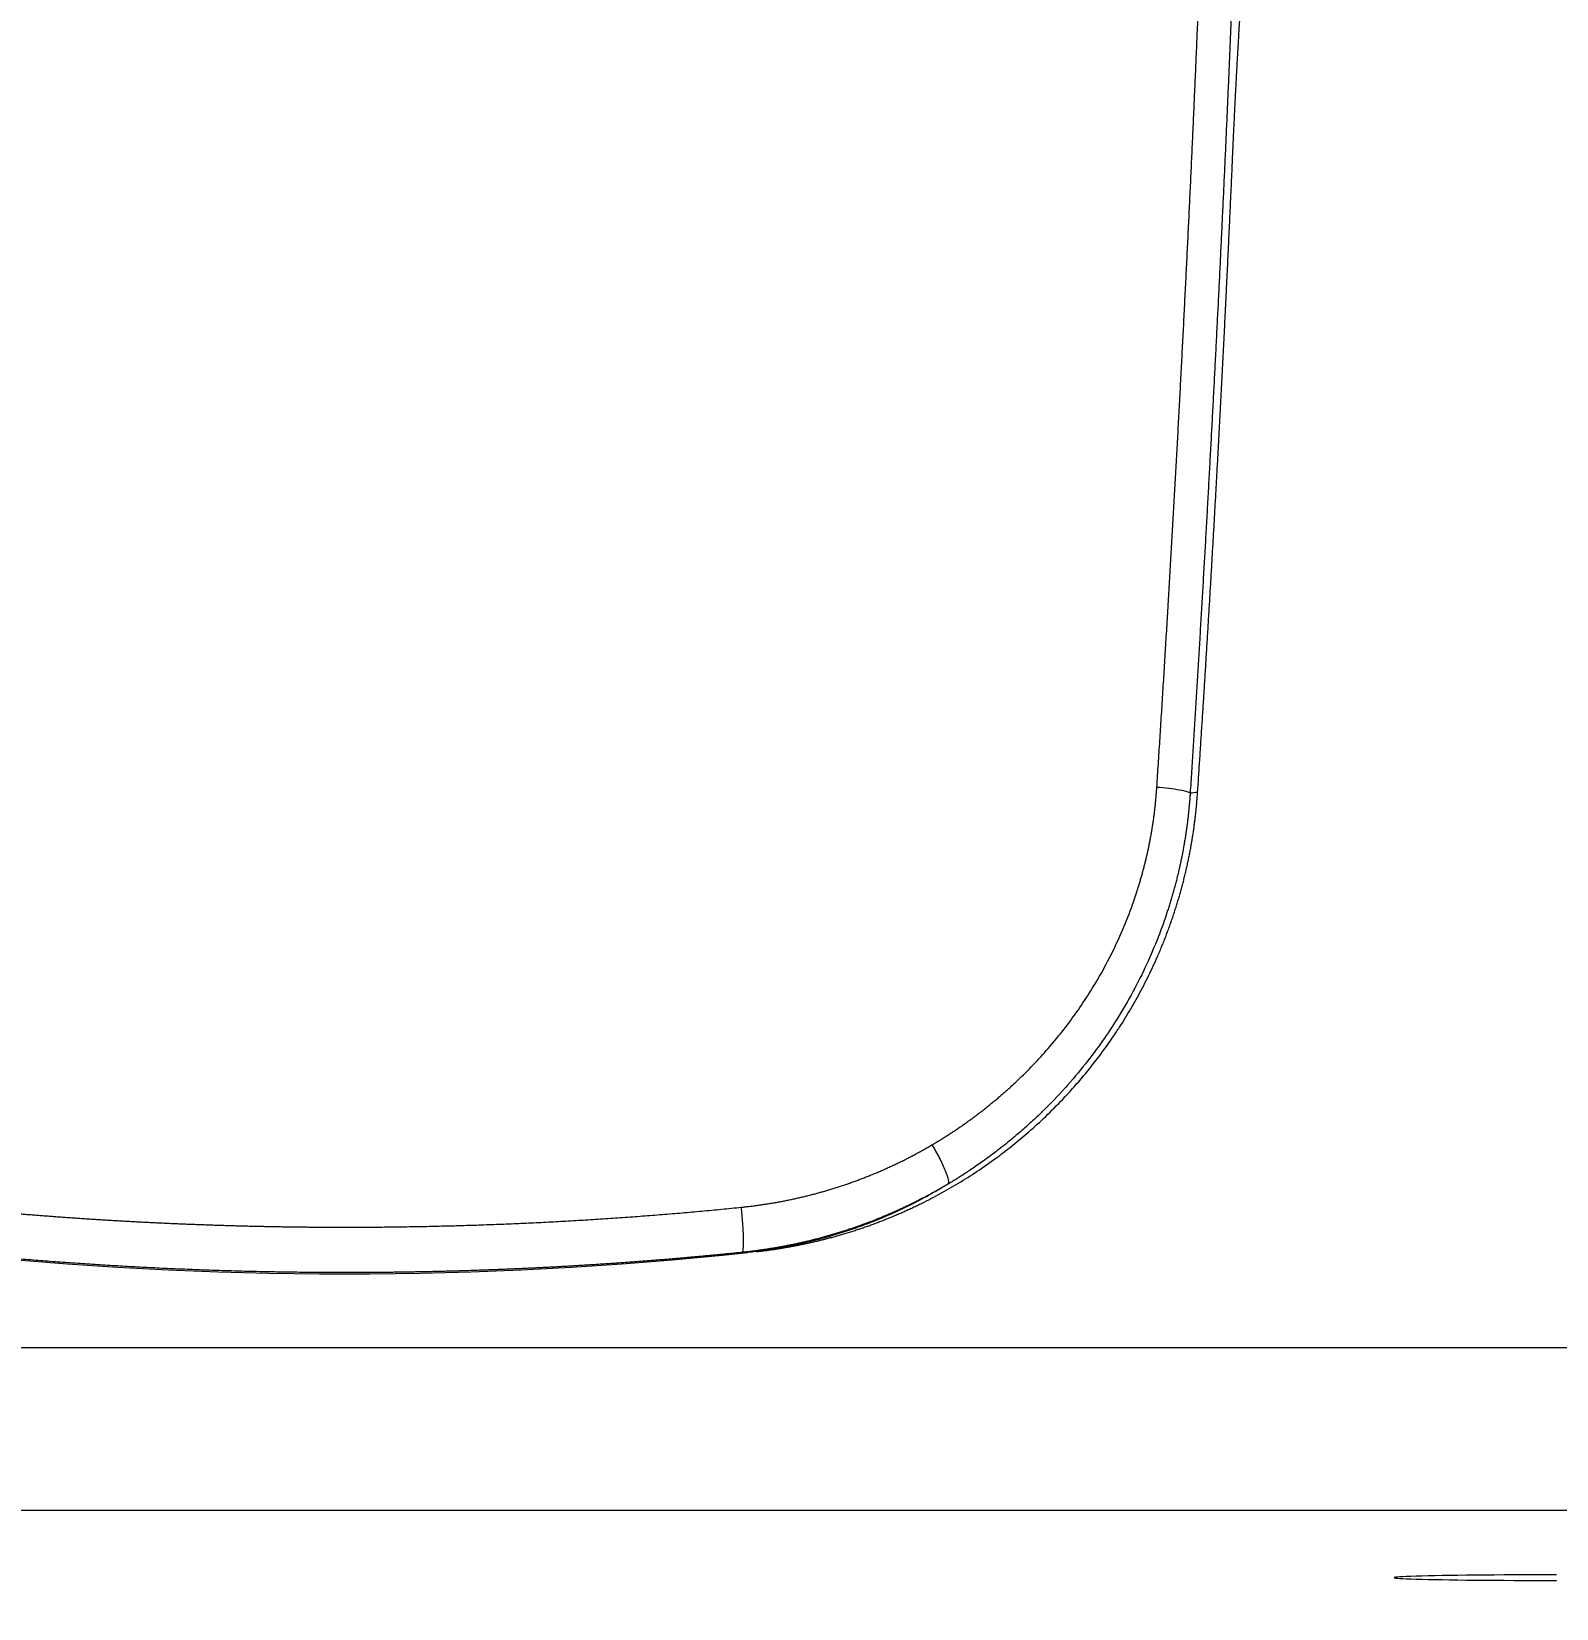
# Model space of a CAD drawing. Header units: millimetres. Extents: x 13235 to 13829, y -4257 to -3417.
# Drawn here: x 13460.25 to 13469.65, y -3957.23 to -3947.51 of the extents above; entities that cross this region are included whole.
import ezdxf

# ---------------------------------------------------------------- set-up
doc = ezdxf.new("R2010")
doc.units = ezdxf.units.MM
doc.header["$LTSCALE"] = 0.1
doc.layers.get('0').update_dxf_attribs({"lineweight": 15})
doc.layers.add('DIM', color=3, linetype='Continuous', lineweight=9)
doc.styles.add('ARIAL', font='arial.ttf')
doc.dimstyles.new('사본 ISO-25', dxfattribs={"dimtxt": 4, "dimasz": 3.5, "dimexe": 0.5, "dimexo": 0.625, "dimgap": 1.5, "dimtad": 1, "dimtih": 1, "dimtoh": 1, "dimdec": 1, "dimlfac": 4, "dimdsep": 46, "dimtxsty": 'ARIAL', "dimcen": 0, "dimclrd": 3, "dimclre": 3, "dimclrt": 3, "dimadec": 1, "dimazin": 0, "dimtfac": 1, "dimtdec": 1, "dimtmove": 0, "dimatfit": 3, "dimfxl": 1.25, "dimtfill": 1, "dimarcsym": 0})

# ---------------------------------------------------------------- blocks, each defined once
blk = doc.blocks.new('*D105')
at = {"layer": 'Defpoints', "color": 0, "transparency": 16777216}
for p in [(13444.4854, -3661.5441), (13548.0252, -4163.6001), (13562.3197, -4163.6001)]:
    blk.add_point(p, dxfattribs=at)
at = {"layer": 'DIM', "color": 3, "lineweight": -2, "transparency": 16777216}
for p, q in [((13445.1104, -3661.5441), (13562.8197, -3661.5441)), ((13562.3197, -3665.0441), (13562.3197, -3909.6312)), ((13562.3197, -4160.1001), (13562.3197, -3917.8754)), ((13548.6502, -4163.6001), (13562.8197, -4163.6001))]:
    blk.add_line(p, q, dxfattribs=at)
at = {"layer": 'DIM', "color": 3, "transparency": 16777216}
for points in [[(13561.7364, -3665.0441), (13562.903, -3665.0441), (13562.3197, -3661.5441)], [(13561.7364, -4160.1001), (13562.903, -4160.1001), (13562.3197, -4163.6001)]]:
    blk.add_solid(points, dxfattribs=at)
at = {"layer": 'DIM', "color": 3, "transparency": 16777216, "insert": (13562.3197, -3913.7533), "char_height": 4, "attachment_point": 5, "style": 'ARIAL', "bg_fill": 3, "box_fill_scale": 1.1, "bg_fill_color": 256, "bg_fill_true_color": 13158600, "bg_fill_transparency": 0}
blk.add_mtext('(2280)', dxfattribs=at)
blk = doc.blocks.new('*D95')
at = {"layer": 'Defpoints', "color": 0, "transparency": 16777216}
for p in [(13473.5587, -3929.4029), (13428.9218, -4163.6001), (13516.9724, -4163.6001)]:
    blk.add_point(p, dxfattribs=at)
at = {"layer": 'DIM', "color": 3, "lineweight": -2, "transparency": 16777216}
for p, q in [((13474.1837, -3929.4029), (13517.4724, -3929.4029)), ((13516.9724, -3932.9029), (13516.9724, -4042.9592)), ((13516.9724, -4160.1001), (13516.9724, -4050.0438)), ((13429.5468, -4163.6001), (13517.4724, -4163.6001))]:
    blk.add_line(p, q, dxfattribs=at)
at = {"layer": 'DIM', "color": 3, "transparency": 16777216}
for points in [[(13516.3891, -3932.9029), (13517.5557, -3932.9029), (13516.9724, -3929.4029)], [(13516.3891, -4160.1001), (13517.5557, -4160.1001), (13516.9724, -4163.6001)]]:
    blk.add_solid(points, dxfattribs=at)
at = {"layer": 'DIM', "color": 3, "transparency": 16777216, "insert": (13516.9724, -4046.5015), "char_height": 4, "attachment_point": 5, "style": 'ARIAL', "bg_fill": 3, "box_fill_scale": 1.1, "bg_fill_color": 256, "bg_fill_true_color": 13158600, "bg_fill_transparency": 0}
blk.add_mtext('977.5', dxfattribs=at)

msp = doc.modelspace()

# ---------------------------------------------------------------- dimensions: what is measured, and where the dimension line sits
at = {"layer": 'DIM'}
dim = msp.add_linear_dim(base=(13562.3197, -4163.6001), p1=(13444.4854, -3661.5441), p2=(13548.0252, -4163.6001), angle=90, text='(2280)', dimstyle='사본 ISO-25', override={"dimtxt": 4, "dimtad": 0}, dxfattribs=at)
dim.commit()
dim.dimension.update_dxf_attribs({"geometry": '*D105', "text_midpoint": (13562.3197, -3913.7533), "dimtype": 160})

# ---------------------------------------------------------------- next in the draw order: linework, layer by layer
at = {"linetype": 'Continuous', "lineweight": 13}
for p, q in [((13472.8892, -3955.626), (13352.5297, -3955.626)), ((13472.8892, -3955.626), (13352.5297, -3955.626)), ((13352.5297, -3956.6259), (13472.8892, -3956.6259))]:
    msp.add_line(p, q, dxfattribs=at)
msp.add_arc((13462.1809, -3931.7952), 23.3751, 263.88858, 276.09294, dxfattribs=at)
msp.add_ellipse((13469.6503, -3957.0426), major_axis=(1, 0), ratio=0.017452, start_param=1.570796, end_param=4.712389, dxfattribs=at)
msp.add_ellipse((13469.6503, -3957.0426), major_axis=(1, 0), ratio=0.017452, start_param=1.570796, end_param=4.712389, dxfattribs=at)
for points, knots in [([(13467.1861, -3952.1686), (13467.1876, -3952.1448), (13467.1907, -3952.0972), (13467.1953, -3952.0259), (13467.1999, -3951.9545), (13467.2045, -3951.8831), (13467.209, -3951.8117), (13467.2135, -3951.7403), (13467.218, -3951.6689), (13467.2224, -3951.5975), (13467.2269, -3951.526), (13467.2313, -3951.4546), (13467.2357, -3951.3831), (13467.24, -3951.3116), (13467.2444, -3951.2401), (13467.2487, -3951.1685), (13467.253, -3951.097), (13467.2572, -3951.0255), (13467.2615, -3950.9539), (13467.2657, -3950.8823), (13467.2699, -3950.8107), (13467.2741, -3950.7391), (13467.2782, -3950.6675), (13467.2823, -3950.5959), (13467.2864, -3950.5242), (13467.2905, -3950.4526), (13467.2945, -3950.3809), (13467.2985, -3950.3092), (13467.3025, -3950.2375), (13467.3065, -3950.1658), (13467.3104, -3950.0941), (13467.3144, -3950.0223), (13467.3183, -3949.9506), (13467.3221, -3949.8788), (13467.326, -3949.807), (13467.3298, -3949.7352), (13467.3336, -3949.6634), (13467.3374, -3949.5916), (13467.3411, -3949.5198), (13467.3449, -3949.4479), (13467.3486, -3949.3761), (13467.3522, -3949.3042), (13467.3559, -3949.2323), (13467.3595, -3949.1604), (13467.3631, -3949.0885), (13467.3667, -3949.0166), (13467.3703, -3948.9447), (13467.3738, -3948.8727), (13467.3773, -3948.8008), (13467.3808, -3948.7288), (13467.3842, -3948.6568), (13467.3877, -3948.5848), (13467.3911, -3948.5128), (13467.3945, -3948.4408), (13467.3978, -3948.3687), (13467.4012, -3948.2967), (13467.4045, -3948.2246), (13467.4078, -3948.1526), (13467.411, -3948.0805), (13467.4143, -3948.0084), (13467.4175, -3947.9363), (13467.4207, -3947.8642), (13467.4238, -3947.792), (13467.427, -3947.7199), (13467.4301, -3947.6478), (13467.4332, -3947.5756), (13467.4363, -3947.5034), (13467.4393, -3947.4312), (13467.4423, -3947.359), (13467.4453, -3947.2868), (13467.4483, -3947.2146), (13467.4512, -3947.1424), (13467.4542, -3947.0701), (13467.4571, -3946.9979), (13467.4599, -3946.9256), (13467.4628, -3946.8533), (13467.4656, -3946.781), (13467.4684, -3946.7087), (13467.4712, -3946.6364), (13467.4739, -3946.5641), (13467.4767, -3946.4918), (13467.4794, -3946.4194), (13467.482, -3946.3471), (13467.4847, -3946.2747), (13467.4873, -3946.2023), (13467.4899, -3946.1299), (13467.4932, -3946.0372), (13467.4972, -3945.9242), (13467.5018, -3945.7908), (13467.5063, -3945.6574), (13467.5108, -3945.5241), (13467.5151, -3945.3907), (13467.5194, -3945.2573), (13467.5236, -3945.1239), (13467.5277, -3944.9906), (13467.5317, -3944.8572), (13467.5357, -3944.7238), (13467.5395, -3944.5904), (13467.5433, -3944.4571), (13467.547, -3944.3237), (13467.5506, -3944.1903), (13467.5541, -3944.057), (13467.5575, -3943.9236), (13467.5609, -3943.7902), (13467.5641, -3943.6569), (13467.5673, -3943.5235), (13467.5704, -3943.3901), (13467.5734, -3943.2568), (13467.5764, -3943.1234), (13467.5792, -3942.9901), (13467.582, -3942.8567), (13467.5847, -3942.7234), (13467.5873, -3942.5901), (13467.5898, -3942.4567), (13467.5922, -3942.3234), (13467.5946, -3942.1901), (13467.5968, -3942.0568), (13467.599, -3941.9235), (13467.6011, -3941.7902), (13467.6031, -3941.6569), (13467.605, -3941.5236), (13467.6069, -3941.3903), (13467.6087, -3941.2571), (13467.6103, -3941.1238), (13467.6119, -3940.9906), (13467.6134, -3940.8573), (13467.6149, -3940.7241), (13467.6162, -3940.5909), (13467.6175, -3940.4577), (13467.6187, -3940.3245), (13467.6197, -3940.1913), (13467.6208, -3940.0581), (13467.6214, -3939.9693), (13467.6217, -3939.9249)], [0, 0, 0, 0, 0.005857, 0.011715, 0.017574, 0.023433, 0.029293, 0.035153, 0.041014, 0.046875, 0.052737, 0.0586, 0.064463, 0.070327, 0.076191, 0.082056, 0.087922, 0.093788, 0.099655, 0.105522, 0.11139, 0.117259, 0.123128, 0.128997, 0.134868, 0.140739, 0.14661, 0.152482, 0.158355, 0.164228, 0.170102, 0.175976, 0.181851, 0.187727, 0.193603, 0.19948, 0.205358, 0.211236, 0.217114, 0.222994, 0.228873, 0.234754, 0.240635, 0.246517, 0.252399, 0.258282, 0.264165, 0.270049, 0.275934, 0.281819, 0.287705, 0.293591, 0.299479, 0.305366, 0.311255, 0.317143, 0.323033, 0.328923, 0.334814, 0.340705, 0.346597, 0.35249, 0.358383, 0.364277, 0.370171, 0.376066, 0.381962, 0.387858, 0.393755, 0.399652, 0.40555, 0.411449, 0.417349, 0.423248, 0.429149, 0.43505, 0.440952, 0.446854, 0.452757, 0.458661, 0.464565, 0.47047, 0.476376, 0.482282, 0.488189, 0.494096, 0.500004, 0.510886, 0.521768, 0.532649, 0.54353, 0.55441, 0.565289, 0.576168, 0.587046, 0.597923, 0.6088, 0.619677, 0.630553, 0.641428, 0.652302, 0.663176, 0.67405, 0.684923, 0.695795, 0.706667, 0.717538, 0.728409, 0.739279, 0.750148, 0.761017, 0.771886, 0.782754, 0.793621, 0.804488, 0.815354, 0.82622, 0.837085, 0.847949, 0.858814, 0.869677, 0.88054, 0.891403, 0.902265, 0.913126, 0.923987, 0.934848, 0.945708, 0.956567, 0.967426, 0.978285, 0.989143, 1, 1, 1, 1]), ([(13467.8237, -3939.9195), (13467.8235, -3939.9437), (13467.8232, -3939.9919), (13467.8227, -3940.0643), (13467.8221, -3940.1367), (13467.8216, -3940.2091), (13467.821, -3940.2816), (13467.8204, -3940.354), (13467.8198, -3940.4264), (13467.8191, -3940.4988), (13467.8184, -3940.5712), (13467.8177, -3940.6436), (13467.817, -3940.716), (13467.8162, -3940.7884), (13467.8154, -3940.8608), (13467.8146, -3940.9332), (13467.8138, -3941.0056), (13467.813, -3941.078), (13467.8121, -3941.1504), (13467.8112, -3941.2228), (13467.8103, -3941.2952), (13467.8093, -3941.3676), (13467.8083, -3941.44), (13467.8073, -3941.5124), (13467.8063, -3941.5848), (13467.8053, -3941.6572), (13467.8042, -3941.7296), (13467.8031, -3941.802), (13467.802, -3941.8744), (13467.8008, -3941.9468), (13467.7997, -3942.0192), (13467.7985, -3942.0916), (13467.7973, -3942.164), (13467.796, -3942.2364), (13467.7948, -3942.3088), (13467.7935, -3942.3812), (13467.7921, -3942.4536), (13467.7908, -3942.526), (13467.7894, -3942.5984), (13467.7881, -3942.6708), (13467.7867, -3942.7432), (13467.7852, -3942.8156), (13467.7838, -3942.888), (13467.7823, -3942.9604), (13467.7808, -3943.0328), (13467.7792, -3943.1052), (13467.7777, -3943.1776), (13467.7761, -3943.25), (13467.7745, -3943.3223), (13467.7729, -3943.3947), (13467.7712, -3943.4671), (13467.7695, -3943.5395), (13467.7678, -3943.6119), (13467.7661, -3943.6843), (13467.7644, -3943.7567), (13467.7626, -3943.8291), (13467.7608, -3943.9015), (13467.759, -3943.9738), (13467.7571, -3944.0462), (13467.7552, -3944.1186), (13467.7533, -3944.191), (13467.7514, -3944.2634), (13467.7495, -3944.3358), (13467.7475, -3944.4082), (13467.7455, -3944.4805), (13467.7435, -3944.5529), (13467.7415, -3944.6253), (13467.7394, -3944.6977), (13467.7373, -3944.7701), (13467.7352, -3944.8424), (13467.7331, -3944.9148), (13467.7309, -3944.9872), (13467.7287, -3945.0596), (13467.7265, -3945.132), (13467.7243, -3945.2043), (13467.722, -3945.2767), (13467.7197, -3945.3491), (13467.7174, -3945.4215), (13467.7151, -3945.4938), (13467.7127, -3945.5662), (13467.7103, -3945.6386), (13467.7079, -3945.711), (13467.7055, -3945.7833), (13467.703, -3945.8557), (13467.7006, -3945.9281), (13467.6981, -3946.0005), (13467.6948, -3946.0933), (13467.6908, -3946.2066), (13467.686, -3946.3404), (13467.6811, -3946.4742), (13467.6761, -3946.6079), (13467.671, -3946.7416), (13467.6659, -3946.8753), (13467.6606, -3947.009), (13467.6553, -3947.1427), (13467.6499, -3947.2763), (13467.6444, -3947.4099), (13467.6389, -3947.5435), (13467.6332, -3947.677), (13467.6275, -3947.8106), (13467.6217, -3947.9441), (13467.6158, -3948.0776), (13467.6098, -3948.2111), (13467.6037, -3948.3445), (13467.5976, -3948.4779), (13467.5913, -3948.6113), (13467.585, -3948.7447), (13467.5786, -3948.8781), (13467.5721, -3949.0114), (13467.5656, -3949.1447), (13467.5589, -3949.278), (13467.5522, -3949.4113), (13467.5453, -3949.5445), (13467.5384, -3949.6777), (13467.5315, -3949.8109), (13467.5244, -3949.9441), (13467.5172, -3950.0773), (13467.51, -3950.2104), (13467.5027, -3950.3435), (13467.4953, -3950.4766), (13467.4878, -3950.6097), (13467.4802, -3950.7427), (13467.4725, -3950.8757), (13467.4648, -3951.0087), (13467.457, -3951.1417), (13467.4491, -3951.2746), (13467.4411, -3951.4075), (13467.433, -3951.5404), (13467.4248, -3951.6733), (13467.4166, -3951.8062), (13467.4082, -3951.939), (13467.3998, -3952.0718), (13467.3941, -3952.1603), (13467.3913, -3952.2046)], [0, 0, 0, 0, 0.005884, 0.011767, 0.017651, 0.023534, 0.029418, 0.035301, 0.041184, 0.047067, 0.052949, 0.058832, 0.064715, 0.070597, 0.076479, 0.082362, 0.088244, 0.094126, 0.100008, 0.105889, 0.111771, 0.117653, 0.123535, 0.129416, 0.135298, 0.141179, 0.14706, 0.152942, 0.158823, 0.164704, 0.170585, 0.176467, 0.182348, 0.188229, 0.19411, 0.199991, 0.205872, 0.211753, 0.217634, 0.223515, 0.229396, 0.235277, 0.241158, 0.247039, 0.252921, 0.258802, 0.264683, 0.270564, 0.276445, 0.282326, 0.288208, 0.294089, 0.29997, 0.305852, 0.311733, 0.317615, 0.323497, 0.329378, 0.33526, 0.341142, 0.347024, 0.352906, 0.358788, 0.36467, 0.370552, 0.376435, 0.382317, 0.3882, 0.394083, 0.399966, 0.405849, 0.411732, 0.417615, 0.423498, 0.429382, 0.435265, 0.441149, 0.447033, 0.452917, 0.458802, 0.464686, 0.470571, 0.476455, 0.48234, 0.488226, 0.494111, 0.499996, 0.510879, 0.52176, 0.532641, 0.543521, 0.5544, 0.565278, 0.576155, 0.587031, 0.597907, 0.608782, 0.619656, 0.630529, 0.641402, 0.652275, 0.663146, 0.674017, 0.684888, 0.695758, 0.706627, 0.717496, 0.728364, 0.739232, 0.7501, 0.760967, 0.771834, 0.782701, 0.793567, 0.804433, 0.815299, 0.826164, 0.837029, 0.847894, 0.858759, 0.869624, 0.880489, 0.891353, 0.902218, 0.913082, 0.923947, 0.934811, 0.945676, 0.95654, 0.967405, 0.97827, 0.989135, 1, 1, 1, 1]), ([(13465.7989, -3954.3746), (13465.8027, -3954.3724), (13465.8101, -3954.368), (13465.8212, -3954.3614), (13465.8323, -3954.3547), (13465.8433, -3954.348), (13465.8543, -3954.3412), (13465.8653, -3954.3344), (13465.8762, -3954.3276), (13465.8871, -3954.3207), (13465.8979, -3954.3137), (13465.9087, -3954.3068), (13465.9195, -3954.2998), (13465.9303, -3954.2927), (13465.941, -3954.2856), (13465.9516, -3954.2784), (13465.9623, -3954.2712), (13465.9729, -3954.264), (13465.9834, -3954.2567), (13465.9939, -3954.2494), (13466.0044, -3954.242), (13466.0149, -3954.2346), (13466.0253, -3954.2272), (13466.0356, -3954.2197), (13466.046, -3954.2121), (13466.0563, -3954.2046), (13466.0665, -3954.1969), (13466.0768, -3954.1893), (13466.087, -3954.1816), (13466.0971, -3954.1738), (13466.1072, -3954.166), (13466.1173, -3954.1582), (13466.1273, -3954.1503), (13466.1374, -3954.1423), (13466.1473, -3954.1344), (13466.1573, -3954.1263), (13466.1671, -3954.1183), (13466.177, -3954.1102), (13466.1868, -3954.102), (13466.1966, -3954.0938), (13466.2064, -3954.0856), (13466.2161, -3954.0773), (13466.2258, -3954.069), (13466.2354, -3954.0606), (13466.245, -3954.0522), (13466.2546, -3954.0438), (13466.2641, -3954.0353), (13466.2736, -3954.0267), (13466.283, -3954.0181), (13466.2925, -3954.0095), (13466.3018, -3954.0008), (13466.3112, -3953.9921), (13466.3205, -3953.9834), (13466.3298, -3953.9746), (13466.3688, -3953.9371), (13466.4358, -3953.8696), (13466.5268, -3953.7688), (13466.6126, -3953.6642), (13466.693, -3953.5557), (13466.7745, -3953.4339), (13466.8553, -3953.2979), (13466.9326, -3953.1471), (13467.0004, -3952.992), (13467.0421, -3952.8778), (13467.065, -3952.8074), (13467.0729, -3952.7824), (13467.0805, -3952.7574), (13467.0878, -3952.7323), (13467.095, -3952.7072), (13467.1018, -3952.682), (13467.1084, -3952.6568), (13467.1148, -3952.6315), (13467.1209, -3952.6062), (13467.1267, -3952.5808), (13467.1323, -3952.5554), (13467.1377, -3952.53), (13467.1428, -3952.5044), (13467.1476, -3952.4789), (13467.1522, -3952.4533), (13467.1565, -3952.4276), (13467.1606, -3952.4019), (13467.1645, -3952.3762), (13467.1681, -3952.3504), (13467.1714, -3952.3246), (13467.1745, -3952.2987), (13467.1773, -3952.2728), (13467.1799, -3952.2468), (13467.1822, -3952.2208), (13467.1843, -3952.1947), (13467.1855, -3952.1773), (13467.1861, -3952.1686)], [0, 0, 0, 0, 0.004777, 0.00955, 0.014321, 0.019088, 0.023852, 0.028614, 0.033373, 0.03813, 0.042884, 0.047635, 0.052384, 0.057131, 0.061875, 0.066618, 0.071358, 0.076097, 0.080834, 0.085569, 0.090302, 0.095034, 0.099765, 0.104494, 0.109221, 0.113948, 0.118673, 0.123398, 0.128121, 0.132844, 0.137566, 0.142287, 0.147008, 0.151728, 0.156448, 0.161167, 0.165887, 0.170606, 0.175325, 0.180045, 0.184764, 0.189484, 0.194204, 0.198925, 0.203646, 0.208367, 0.21309, 0.217813, 0.222537, 0.227262, 0.231988, 0.236715, 0.241444, 0.246174, 0.250905, 0.301454, 0.351662, 0.401639, 0.451496, 0.501343, 0.564181, 0.626617, 0.688884, 0.751214, 0.760863, 0.770498, 0.780121, 0.789731, 0.799331, 0.80892, 0.8185, 0.828072, 0.837637, 0.847195, 0.856748, 0.866296, 0.87584, 0.885381, 0.894921, 0.90446, 0.913999, 0.923538, 0.93308, 0.942624, 0.952172, 0.961725, 0.971283, 0.980848, 0.99042, 1, 1, 1, 1]), ([(13467.3913, -3952.2046), (13467.391, -3952.2092), (13467.3904, -3952.2185), (13467.3894, -3952.2325), (13467.3883, -3952.2465), (13467.3872, -3952.2605), (13467.386, -3952.2745), (13467.3848, -3952.2885), (13467.3834, -3952.3026), (13467.382, -3952.3167), (13467.3806, -3952.3308), (13467.379, -3952.3449), (13467.3774, -3952.359), (13467.3757, -3952.3731), (13467.374, -3952.3873), (13467.3722, -3952.4014), (13467.3703, -3952.4156), (13467.3683, -3952.4298), (13467.3662, -3952.444), (13467.3641, -3952.4582), (13467.362, -3952.4724), (13467.3597, -3952.4866), (13467.3574, -3952.5009), (13467.355, -3952.5151), (13467.3525, -3952.5294), (13467.3499, -3952.5437), (13467.3473, -3952.5579), (13467.3446, -3952.5722), (13467.3418, -3952.5865), (13467.339, -3952.6008), (13467.3361, -3952.6151), (13467.3331, -3952.6294), (13467.33, -3952.6438), (13467.3268, -3952.6581), (13467.3236, -3952.6724), (13467.3203, -3952.6867), (13467.3169, -3952.7011), (13467.3135, -3952.7154), (13467.31, -3952.7298), (13467.3064, -3952.7441), (13467.3027, -3952.7584), (13467.2989, -3952.7728), (13467.2951, -3952.7871), (13467.2912, -3952.8015), (13467.2872, -3952.8158), (13467.2831, -3952.8301), (13467.279, -3952.8445), (13467.2748, -3952.8588), (13467.2705, -3952.8731), (13467.2661, -3952.8875), (13467.2617, -3952.9018), (13467.2571, -3952.9161), (13467.2362, -3952.9811), (13467.1945, -3953.0978), (13467.1234, -3953.2648), (13467.0392, -3953.433), (13466.9478, -3953.59), (13466.8494, -3953.7383), (13466.7436, -3953.8801), (13466.6202, -3954.0263), (13466.5117, -3954.1394), (13466.4238, -3954.2231), (13466.3604, -3954.2804), (13466.2858, -3954.3441), (13466.2182, -3954.3979), (13466.1627, -3954.4399), (13466.1243, -3954.4679), (13466.088, -3954.4936), (13466.0539, -3954.5171), (13466.0221, -3954.5385), (13465.9925, -3954.5578), (13465.9653, -3954.5751), (13465.9405, -3954.5906), (13465.9181, -3954.6043), (13465.904, -3954.6128), (13465.8974, -3954.6167)], [0, 0, 0, 0, 0.004708, 0.009425, 0.01415, 0.018883, 0.023624, 0.028374, 0.033131, 0.037897, 0.042671, 0.047453, 0.052243, 0.057041, 0.061847, 0.066661, 0.071483, 0.076313, 0.081151, 0.085997, 0.09085, 0.095712, 0.100581, 0.105458, 0.110342, 0.115234, 0.120134, 0.125042, 0.129957, 0.134879, 0.139809, 0.144747, 0.149692, 0.154644, 0.159604, 0.164571, 0.169545, 0.174527, 0.179516, 0.184512, 0.189515, 0.194525, 0.199542, 0.204567, 0.209598, 0.214636, 0.219681, 0.224733, 0.229792, 0.234858, 0.23993, 0.245009, 0.250094, 0.309237, 0.370703, 0.434456, 0.500442, 0.555525, 0.615577, 0.680559, 0.750387, 0.775144, 0.804183, 0.837484, 0.875017, 0.89218, 0.9083, 0.92338, 0.93742, 0.950425, 0.962396, 0.973336, 0.983248, 0.992135, 1, 1, 1, 1]), ([(13467.1861, -3952.1686), (13467.2354, -3952.1726), (13467.3402, -3952.1848), (13467.386, -3952.199), (13467.3913, -3952.2046)], [0, 0, 0, 0, 0.499952, 1, 1, 1, 1]), ([(13464.6233, -3954.7591), (13464.6278, -3954.7586), (13464.6369, -3954.7577), (13464.6504, -3954.7562), (13464.664, -3954.7547), (13464.6775, -3954.7531), (13464.6911, -3954.7514), (13464.7046, -3954.7497), (13464.7181, -3954.7479), (13464.7316, -3954.746), (13464.7451, -3954.7441), (13464.7586, -3954.7421), (13464.772, -3954.7401), (13464.7855, -3954.738), (13464.7989, -3954.7358), (13464.8123, -3954.7336), (13464.8258, -3954.7313), (13464.8392, -3954.729), (13464.8525, -3954.7266), (13464.8659, -3954.7241), (13464.8793, -3954.7215), (13464.8926, -3954.7189), (13464.906, -3954.7163), (13464.9193, -3954.7135), (13464.9326, -3954.7107), (13464.9459, -3954.7079), (13464.9592, -3954.705), (13464.9725, -3954.702), (13464.9858, -3954.6989), (13464.999, -3954.6958), (13465.0122, -3954.6927), (13465.0255, -3954.6894), (13465.0387, -3954.6861), (13465.0519, -3954.6828), (13465.0651, -3954.6794), (13465.0783, -3954.6759), (13465.0914, -3954.6723), (13465.1046, -3954.6687), (13465.1177, -3954.665), (13465.1309, -3954.6613), (13465.144, -3954.6575), (13465.1571, -3954.6536), (13465.1702, -3954.6497), (13465.1833, -3954.6457), (13465.1963, -3954.6417), (13465.2094, -3954.6376), (13465.2224, -3954.6334), (13465.2397, -3954.6278), (13465.2611, -3954.6206), (13465.2866, -3954.6119), (13465.312, -3954.6029), (13465.3373, -3954.5937), (13465.3625, -3954.5842), (13465.3876, -3954.5745), (13465.4126, -3954.5646), (13465.4375, -3954.5545), (13465.4623, -3954.5441), (13465.487, -3954.5335), (13465.5116, -3954.5226), (13465.5361, -3954.5116), (13465.5605, -3954.5003), (13465.5848, -3954.4888), (13465.609, -3954.477), (13465.6331, -3954.465), (13465.6571, -3954.4528), (13465.681, -3954.4403), (13465.7048, -3954.4276), (13465.7285, -3954.4147), (13465.7521, -3954.4016), (13465.7756, -3954.3882), (13465.7912, -3954.3791), (13465.7989, -3954.3746)], [0, 0, 0, 0, 0.010905, 0.021806, 0.032704, 0.043599, 0.054492, 0.065382, 0.07627, 0.087156, 0.09804, 0.108923, 0.119805, 0.130686, 0.141566, 0.152446, 0.163326, 0.174206, 0.185086, 0.195966, 0.206847, 0.21773, 0.228613, 0.239499, 0.250386, 0.261275, 0.272166, 0.28306, 0.293956, 0.304856, 0.315758, 0.326664, 0.337574, 0.348488, 0.359407, 0.370329, 0.381256, 0.392189, 0.403126, 0.414069, 0.425018, 0.435972, 0.446933, 0.4579, 0.468874, 0.479854, 0.490842, 0.501837, 0.52349, 0.545131, 0.566761, 0.588383, 0.609997, 0.631606, 0.653212, 0.674817, 0.696422, 0.71803, 0.739642, 0.76126, 0.782886, 0.804522, 0.82617, 0.847832, 0.869509, 0.891203, 0.912916, 0.934651, 0.956409, 0.978191, 1, 1, 1, 1]), ([(13465.7989, -3954.3746), (13465.814, -3954.3996), (13465.8452, -3954.4547), (13465.8837, -3954.5365), (13465.9026, -3954.5958), (13465.9007, -3954.613), (13465.8974, -3954.6167)], [0, 0, 0, 0, 0.250002, 0.500005, 0.750007, 1, 1, 1, 1]), ([(13465.8974, -3954.6167), (13465.8935, -3954.619), (13465.8858, -3954.6236), (13465.8742, -3954.6305), (13465.8625, -3954.6372), (13465.8509, -3954.6439), (13465.8393, -3954.6505), (13465.8277, -3954.6571), (13465.8161, -3954.6636), (13465.8045, -3954.67), (13465.7928, -3954.6763), (13465.7812, -3954.6826), (13465.7696, -3954.6889), (13465.758, -3954.695), (13465.7464, -3954.7011), (13465.7348, -3954.7071), (13465.7232, -3954.7131), (13465.7116, -3954.719), (13465.7, -3954.7249), (13465.6884, -3954.7306), (13465.6768, -3954.7364), (13465.6653, -3954.742), (13465.6537, -3954.7476), (13465.6421, -3954.7531), (13465.6306, -3954.7586), (13465.6191, -3954.764), (13465.6075, -3954.7694), (13465.596, -3954.7746), (13465.5845, -3954.7799), (13465.573, -3954.785), (13465.5615, -3954.7901), (13465.55, -3954.7952), (13465.5385, -3954.8001), (13465.527, -3954.8051), (13465.5156, -3954.8099), (13465.5041, -3954.8147), (13465.4927, -3954.8195), (13465.4813, -3954.8242), (13465.4699, -3954.8288), (13465.4585, -3954.8334), (13465.4471, -3954.8379), (13465.4357, -3954.8423), (13465.4244, -3954.8467), (13465.413, -3954.8511), (13465.4017, -3954.8554), (13465.3904, -3954.8596), (13465.3791, -3954.8638), (13465.3678, -3954.8679), (13465.3566, -3954.8719), (13465.3453, -3954.8759), (13465.3341, -3954.8799), (13465.3229, -3954.8838), (13465.3117, -3954.8876), (13465.3005, -3954.8914), (13465.2838, -3954.8971), (13465.2614, -3954.9044), (13465.2335, -3954.9132), (13465.2055, -3954.9218), (13465.1776, -3954.9301), (13465.1497, -3954.9381), (13465.1218, -3954.9458), (13465.094, -3954.9532), (13465.0662, -3954.9603), (13465.0384, -3954.9672), (13465.0107, -3954.9738), (13464.983, -3954.98), (13464.9553, -3954.9861), (13464.9277, -3954.9918), (13464.9002, -3954.9973), (13464.8727, -3955.0025), (13464.8453, -3955.0074), (13464.8179, -3955.0121), (13464.7906, -3955.0165), (13464.7634, -3955.0206), (13464.7363, -3955.0245), (13464.7092, -3955.0281), (13464.6822, -3955.0315), (13464.6553, -3955.0347), (13464.6374, -3955.0365), (13464.6285, -3955.0375)], [0, 0, 0, 0, 0.010056, 0.020088, 0.030095, 0.040078, 0.050036, 0.059969, 0.069878, 0.079762, 0.089621, 0.099455, 0.109265, 0.119049, 0.128809, 0.138543, 0.148252, 0.157937, 0.167596, 0.177229, 0.186838, 0.196421, 0.205979, 0.215512, 0.225019, 0.2345, 0.243957, 0.253387, 0.262792, 0.272172, 0.281526, 0.290854, 0.300157, 0.309434, 0.318686, 0.327911, 0.337111, 0.346285, 0.355434, 0.364556, 0.373653, 0.382724, 0.391769, 0.400788, 0.409782, 0.418749, 0.427691, 0.436606, 0.445496, 0.45436, 0.463197, 0.472009, 0.480795, 0.489555, 0.498289, 0.520124, 0.541882, 0.563563, 0.585165, 0.606689, 0.628133, 0.649497, 0.67078, 0.691983, 0.713104, 0.734143, 0.755099, 0.775973, 0.796763, 0.81747, 0.838092, 0.85863, 0.879083, 0.899451, 0.919733, 0.939929, 0.960039, 0.980063, 1, 1, 1, 1]), ([(13459.7311, -3954.7583), (13459.7419, -3954.7594), (13459.7635, -3954.7616), (13459.796, -3954.7648), (13459.8284, -3954.768), (13459.8608, -3954.7711), (13459.8933, -3954.7742), (13459.9257, -3954.7773), (13459.9582, -3954.7803), (13459.9906, -3954.7832), (13460.0231, -3954.7862), (13460.0556, -3954.789), (13460.088, -3954.7919), (13460.1205, -3954.7947), (13460.153, -3954.7974), (13460.1855, -3954.8001), (13460.218, -3954.8028), (13460.2505, -3954.8054), (13460.283, -3954.808), (13460.3156, -3954.8105), (13460.3481, -3954.813), (13460.3806, -3954.8154), (13460.4132, -3954.8178), (13460.4457, -3954.8201), (13460.4782, -3954.8225), (13460.5108, -3954.8247), (13460.5434, -3954.8269), (13460.5759, -3954.8291), (13460.6085, -3954.8312), (13460.6411, -3954.8333), (13460.6736, -3954.8354), (13460.7062, -3954.8374), (13460.7388, -3954.8393), (13460.7714, -3954.8412), (13460.804, -3954.8431), (13460.8366, -3954.8449), (13460.8692, -3954.8467), (13460.9018, -3954.8484), (13460.9344, -3954.8501), (13460.9671, -3954.8518), (13460.9997, -3954.8534), (13461.0323, -3954.8549), (13461.065, -3954.8564), (13461.0976, -3954.8579), (13461.1303, -3954.8593), (13461.1629, -3954.8607), (13461.1956, -3954.8621), (13461.2282, -3954.8634), (13461.2609, -3954.8646), (13461.2936, -3954.8658), (13461.3262, -3954.867), (13461.3589, -3954.8681), (13461.3916, -3954.8692), (13461.4243, -3954.8702), (13461.457, -3954.8712), (13461.4897, -3954.8722), (13461.5224, -3954.8731), (13461.5551, -3954.8739), (13461.5878, -3954.8747), (13461.6205, -3954.8755), (13461.6532, -3954.8762), (13461.6859, -3954.8769), (13461.7187, -3954.8776), (13461.7514, -3954.8782), (13461.7841, -3954.8787), (13461.8168, -3954.8792), (13461.8496, -3954.8797), (13461.8823, -3954.8801), (13461.9151, -3954.8805), (13461.9478, -3954.8808), (13461.9806, -3954.8811), (13462.0133, -3954.8813), (13462.0461, -3954.8815), (13462.0789, -3954.8817), (13462.1116, -3954.8818), (13462.1444, -3954.8819), (13462.1867, -3954.8819), (13462.2386, -3954.8819), (13462.3001, -3954.8816), (13462.3615, -3954.8813), (13462.4229, -3954.8807), (13462.4843, -3954.8801), (13462.5457, -3954.8792), (13462.6071, -3954.8782), (13462.6684, -3954.8771), (13462.7298, -3954.8758), (13462.7911, -3954.8743), (13462.8524, -3954.8727), (13462.9137, -3954.871), (13462.975, -3954.8691), (13463.0363, -3954.867), (13463.0975, -3954.8648), (13463.1588, -3954.8624), (13463.22, -3954.8599), (13463.2812, -3954.8572), (13463.3424, -3954.8544), (13463.4036, -3954.8514), (13463.4648, -3954.8482), (13463.5259, -3954.8449), (13463.587, -3954.8415), (13463.6481, -3954.8379), (13463.7092, -3954.8341), (13463.7703, -3954.8302), (13463.8314, -3954.8261), (13463.8924, -3954.8219), (13463.9534, -3954.8175), (13464.0144, -3954.813), (13464.0754, -3954.8083), (13464.1364, -3954.8034), (13464.1973, -3954.7984), (13464.2582, -3954.7933), (13464.3191, -3954.788), (13464.38, -3954.7825), (13464.4408, -3954.7769), (13464.5017, -3954.7711), (13464.5625, -3954.7652), (13464.603, -3954.7611), (13464.6233, -3954.7591)], [0, 0, 0, 0, 0.006669, 0.013338, 0.020006, 0.026674, 0.033342, 0.040009, 0.046676, 0.053342, 0.060008, 0.066674, 0.07334, 0.080005, 0.08667, 0.093334, 0.099999, 0.106663, 0.113327, 0.119991, 0.126655, 0.133319, 0.139982, 0.146645, 0.153308, 0.159971, 0.166634, 0.173297, 0.17996, 0.186623, 0.193286, 0.199948, 0.206611, 0.213274, 0.219937, 0.2266, 0.233263, 0.239926, 0.246589, 0.253252, 0.259915, 0.266579, 0.273242, 0.279906, 0.28657, 0.293234, 0.299899, 0.306563, 0.313228, 0.319893, 0.326558, 0.333224, 0.33989, 0.346556, 0.353223, 0.35989, 0.366557, 0.373225, 0.379893, 0.386561, 0.39323, 0.399899, 0.406569, 0.413239, 0.41991, 0.426581, 0.433253, 0.439925, 0.446597, 0.453271, 0.459945, 0.466619, 0.473294, 0.479969, 0.486646, 0.493323, 0.5, 0.51252, 0.525037, 0.537553, 0.550066, 0.562578, 0.575087, 0.587595, 0.600101, 0.612606, 0.625109, 0.63761, 0.650111, 0.66261, 0.675108, 0.687605, 0.700102, 0.712597, 0.725092, 0.737586, 0.75008, 0.762573, 0.775066, 0.787559, 0.800052, 0.812544, 0.825037, 0.83753, 0.850023, 0.862517, 0.875011, 0.887506, 0.900001, 0.912497, 0.924994, 0.937492, 0.949991, 0.962491, 0.974993, 0.987496, 1, 1, 1, 1]), ([(13464.6285, -3955.0375), (13464.6313, -3955.0363), (13464.6363, -3955.0224), (13464.6383, -3954.9558), (13464.6332, -3954.8567), (13464.6267, -3954.7893), (13464.6233, -3954.7591)], [0, 0, 0, 0, 0.250008, 0.50005, 0.750091, 1, 1, 1, 1]), ([(13464.6285, -3955.0375), (13464.6177, -3955.0386), (13464.5962, -3955.0408), (13464.5639, -3955.044), (13464.5316, -3955.0472), (13464.4993, -3955.0504), (13464.467, -3955.0535), (13464.4346, -3955.0566), (13464.4023, -3955.0596), (13464.3699, -3955.0626), (13464.3375, -3955.0655), (13464.3051, -3955.0684), (13464.2727, -3955.0713), (13464.2403, -3955.0741), (13464.2079, -3955.0769), (13464.1755, -3955.0796), (13464.143, -3955.0823), (13464.1105, -3955.0849), (13464.0781, -3955.0875), (13464.0456, -3955.09), (13464.0131, -3955.0925), (13463.9806, -3955.095), (13463.9481, -3955.0974), (13463.9155, -3955.0998), (13463.883, -3955.1021), (13463.8505, -3955.1044), (13463.8179, -3955.1066), (13463.7853, -3955.1088), (13463.7527, -3955.111), (13463.7201, -3955.1131), (13463.6875, -3955.1151), (13463.6549, -3955.1171), (13463.6223, -3955.1191), (13463.5897, -3955.1211), (13463.557, -3955.1229), (13463.5244, -3955.1248), (13463.4917, -3955.1266), (13463.459, -3955.1283), (13463.4263, -3955.13), (13463.3936, -3955.1317), (13463.3609, -3955.1333), (13463.3282, -3955.1349), (13463.2955, -3955.1364), (13463.2627, -3955.1379), (13463.23, -3955.1394), (13463.1972, -3955.1408), (13463.1644, -3955.1421), (13463.1317, -3955.1435), (13463.0989, -3955.1447), (13463.0661, -3955.1459), (13463.0333, -3955.1471), (13463.0005, -3955.1483), (13462.9676, -3955.1494), (13462.9348, -3955.1504), (13462.9019, -3955.1514), (13462.8691, -3955.1524), (13462.8362, -3955.1533), (13462.8034, -3955.1541), (13462.7705, -3955.155), (13462.7376, -3955.1557), (13462.7047, -3955.1565), (13462.6718, -3955.1572), (13462.6389, -3955.1578), (13462.6059, -3955.1584), (13462.573, -3955.159), (13462.54, -3955.1595), (13462.5071, -3955.1599), (13462.4741, -3955.1604), (13462.4412, -3955.1607), (13462.4082, -3955.1611), (13462.3752, -3955.1614), (13462.3422, -3955.1616), (13462.3092, -3955.1618), (13462.2762, -3955.162), (13462.2432, -3955.1621), (13462.2102, -3955.1621), (13462.1675, -3955.1621), (13462.1152, -3955.1621), (13462.0533, -3955.1618), (13461.9914, -3955.1614), (13461.9296, -3955.1609), (13461.8678, -3955.1601), (13461.806, -3955.1593), (13461.7442, -3955.1582), (13461.6825, -3955.157), (13461.6208, -3955.1557), (13461.5591, -3955.1542), (13461.4975, -3955.1525), (13461.4359, -3955.1507), (13461.3743, -3955.1487), (13461.3128, -3955.1466), (13461.2513, -3955.1443), (13461.1898, -3955.1418), (13461.1284, -3955.1392), (13461.067, -3955.1365), (13461.0056, -3955.1336), (13460.9443, -3955.1305), (13460.883, -3955.1273), (13460.8218, -3955.1239), (13460.7605, -3955.1204), (13460.6994, -3955.1167), (13460.6382, -3955.1129), (13460.5771, -3955.1089), (13460.516, -3955.1047), (13460.455, -3955.1004), (13460.394, -3955.0959), (13460.3331, -3955.0913), (13460.2722, -3955.0866), (13460.2113, -3955.0816), (13460.1505, -3955.0766), (13460.0897, -3955.0713), (13460.0289, -3955.0659), (13459.9682, -3955.0604), (13459.9075, -3955.0547), (13459.8469, -3955.0489), (13459.7864, -3955.0429), (13459.746, -3955.0388), (13459.7258, -3955.0367)], [0, 0, 0, 0, 0.006627, 0.013255, 0.019884, 0.026514, 0.033144, 0.039776, 0.046408, 0.053041, 0.059675, 0.06631, 0.072946, 0.079583, 0.086221, 0.092859, 0.099499, 0.106139, 0.112781, 0.119423, 0.126067, 0.132711, 0.139357, 0.146003, 0.152651, 0.159299, 0.165949, 0.1726, 0.179251, 0.185904, 0.192558, 0.199213, 0.205869, 0.212527, 0.219185, 0.225845, 0.232505, 0.239167, 0.24583, 0.252494, 0.25916, 0.265826, 0.272494, 0.279163, 0.285834, 0.292505, 0.299178, 0.305852, 0.312527, 0.319204, 0.325882, 0.332561, 0.339242, 0.345924, 0.352607, 0.359292, 0.365978, 0.372665, 0.379354, 0.386044, 0.392735, 0.399428, 0.406123, 0.412819, 0.419516, 0.426215, 0.432915, 0.439616, 0.44632, 0.453024, 0.459731, 0.466438, 0.473147, 0.479858, 0.486571, 0.493285, 0.5, 0.51259, 0.525175, 0.537754, 0.550328, 0.562896, 0.57546, 0.588018, 0.600571, 0.613119, 0.625662, 0.6382, 0.650734, 0.663263, 0.675787, 0.688306, 0.700821, 0.713331, 0.725837, 0.738339, 0.750837, 0.76333, 0.775819, 0.788304, 0.800786, 0.813263, 0.825736, 0.838206, 0.850672, 0.863134, 0.875593, 0.888049, 0.9005, 0.912949, 0.925394, 0.937836, 0.950275, 0.962711, 0.975143, 0.987573, 1, 1, 1, 1])]:
    msp.add_open_spline(points, degree=3, knots=knots, dxfattribs=at)
at = {"linetype": 'Continuous', "lineweight": 18}
for points, knots in [([(13467.654, -3948.2677), (13467.6542, -3948.2626), (13467.6547, -3948.2523), (13467.6554, -3948.2368), (13467.656, -3948.2213), (13467.6567, -3948.2058), (13467.6574, -3948.1902), (13467.6582, -3948.1746), (13467.6589, -3948.1589), (13467.6596, -3948.1431), (13467.6603, -3948.1273), (13467.6611, -3948.1115), (13467.6618, -3948.0956), (13467.6626, -3948.0797), (13467.6634, -3948.0637), (13467.6641, -3948.0477), (13467.6649, -3948.0317), (13467.6657, -3948.0155), (13467.6665, -3947.9994), (13467.6673, -3947.9832), (13467.6681, -3947.9669), (13467.669, -3947.9506), (13467.6698, -3947.9343), (13467.6706, -3947.9179), (13467.6715, -3947.9014), (13467.6723, -3947.8849), (13467.6732, -3947.8684), (13467.6741, -3947.8518), (13467.6749, -3947.8352), (13467.6758, -3947.8185), (13467.6767, -3947.8018), (13467.6776, -3947.785), (13467.6785, -3947.7682), (13467.6794, -3947.7513), (13467.6804, -3947.7344), (13467.6813, -3947.7175), (13467.6822, -3947.7005), (13467.6832, -3947.6834), (13467.6841, -3947.6663), (13467.6851, -3947.6492), (13467.686, -3947.632), (13467.687, -3947.6147), (13467.688, -3947.5974), (13467.689, -3947.5801), (13467.69, -3947.5627), (13467.691, -3947.5453), (13467.692, -3947.5278), (13467.693, -3947.5103), (13467.694, -3947.4927), (13467.6951, -3947.4751), (13467.6961, -3947.4575), (13467.6972, -3947.4397), (13467.6997, -3947.3976), (13467.7037, -3947.3306), (13467.7093, -3947.2386), (13467.7152, -3947.1453), (13467.7212, -3947.0508), (13467.7279, -3946.9477), (13467.7353, -3946.8355), (13467.7434, -3946.7137), (13467.7519, -3946.5887), (13467.76, -3946.4713), (13467.7676, -3946.3616), (13467.7747, -3946.2598), (13467.782, -3946.1556), (13467.7895, -3946.049), (13467.7969, -3945.9442), (13467.8043, -3945.8403), (13467.8117, -3945.736), (13467.8196, -3945.6261), (13467.8278, -3945.5104), (13467.8359, -3945.3946), (13467.8445, -3945.2728), (13467.8538, -3945.139), (13467.8646, -3944.982), (13467.8758, -3944.8171), (13467.8865, -3944.6557), (13467.8945, -3944.5335), (13467.9004, -3944.4432), (13467.9042, -3944.3833), (13467.9077, -3944.329), (13467.9106, -3944.2828), (13467.913, -3944.2454), (13467.9148, -3944.2167), (13467.9159, -3944.2004), (13467.9163, -3944.1938)], [0, 0, 0, 0, 0.003513, 0.007037, 0.010573, 0.014121, 0.017681, 0.021252, 0.024836, 0.028431, 0.032038, 0.035658, 0.039289, 0.042933, 0.046589, 0.050257, 0.053938, 0.057632, 0.061337, 0.065056, 0.068787, 0.072531, 0.076287, 0.080057, 0.083839, 0.087634, 0.091442, 0.095263, 0.099098, 0.102945, 0.106806, 0.110679, 0.114567, 0.118467, 0.122381, 0.126308, 0.130249, 0.134204, 0.138172, 0.142154, 0.146149, 0.150158, 0.154181, 0.158218, 0.162269, 0.166333, 0.170412, 0.174505, 0.178611, 0.182732, 0.186867, 0.191016, 0.19518, 0.216517, 0.238241, 0.260358, 0.282873, 0.305791, 0.334353, 0.363837, 0.394252, 0.425603, 0.450036, 0.475178, 0.50103, 0.527596, 0.554878, 0.579627, 0.605897, 0.633689, 0.663005, 0.693845, 0.721999, 0.756127, 0.796229, 0.842305, 0.882583, 0.91999, 0.936121, 0.951982, 0.966045, 0.977879, 0.987482, 0.994856, 1, 1, 1, 1]), ([(13467.4374, -3952.1996), (13467.4386, -3952.1823), (13467.4409, -3952.1475), (13467.4443, -3952.0954), (13467.4478, -3952.0433), (13467.4512, -3951.9911), (13467.4546, -3951.939), (13467.458, -3951.8868), (13467.4614, -3951.8347), (13467.4647, -3951.7825), (13467.4681, -3951.7303), (13467.4714, -3951.6781), (13467.4747, -3951.6259), (13467.478, -3951.5737), (13467.4813, -3951.5215), (13467.4845, -3951.4693), (13467.4878, -3951.4171), (13467.491, -3951.3648), (13467.4942, -3951.3126), (13467.4974, -3951.2603), (13467.5006, -3951.2081), (13467.5038, -3951.1558), (13467.5069, -3951.1035), (13467.5101, -3951.0512), (13467.5132, -3950.9989), (13467.5163, -3950.9466), (13467.5194, -3950.8943), (13467.5225, -3950.842), (13467.5255, -3950.7897), (13467.5286, -3950.7373), (13467.5316, -3950.685), (13467.5346, -3950.6326), (13467.5376, -3950.5802), (13467.5406, -3950.5279), (13467.5435, -3950.4755), (13467.5465, -3950.4231), (13467.5494, -3950.3707), (13467.5523, -3950.3183), (13467.5552, -3950.2659), (13467.5581, -3950.2134), (13467.561, -3950.161), (13467.5638, -3950.1086), (13467.5667, -3950.0561), (13467.5695, -3950.0037), (13467.5723, -3949.9512), (13467.5751, -3949.8987), (13467.5779, -3949.8462), (13467.5806, -3949.7937), (13467.5834, -3949.7412), (13467.5861, -3949.6887), (13467.5888, -3949.6362), (13467.5915, -3949.5837), (13467.5942, -3949.5311), (13467.5969, -3949.4786), (13467.5995, -3949.426), (13467.6022, -3949.3735), (13467.6048, -3949.3209), (13467.6074, -3949.2683), (13467.61, -3949.2157), (13467.6126, -3949.1631), (13467.6151, -3949.1105), (13467.6177, -3949.0579), (13467.6202, -3949.0053), (13467.6227, -3948.9527), (13467.6252, -3948.9), (13467.6277, -3948.8474), (13467.6302, -3948.7947), (13467.6326, -3948.7421), (13467.6351, -3948.6894), (13467.6375, -3948.6367), (13467.6399, -3948.584), (13467.6423, -3948.5313), (13467.6447, -3948.4786), (13467.647, -3948.4259), (13467.6494, -3948.3732), (13467.6517, -3948.3205), (13467.6532, -3948.2853), (13467.654, -3948.2677)], [0, 0, 0, 0, 0.013321, 0.026641, 0.039961, 0.053282, 0.066602, 0.079922, 0.093243, 0.106563, 0.119883, 0.133204, 0.146524, 0.159845, 0.173165, 0.186486, 0.199807, 0.213128, 0.22645, 0.239771, 0.253093, 0.266415, 0.279737, 0.29306, 0.306382, 0.319705, 0.333029, 0.346353, 0.359677, 0.373001, 0.386326, 0.399651, 0.412977, 0.426303, 0.43963, 0.452957, 0.466284, 0.479613, 0.492941, 0.50627, 0.5196, 0.53293, 0.546261, 0.559593, 0.572925, 0.586258, 0.599592, 0.612926, 0.626261, 0.639597, 0.652933, 0.66627, 0.679608, 0.692947, 0.706286, 0.719627, 0.732968, 0.74631, 0.759653, 0.772997, 0.786342, 0.799688, 0.813035, 0.826382, 0.839731, 0.853081, 0.866432, 0.879784, 0.893136, 0.90649, 0.919845, 0.933202, 0.946559, 0.959917, 0.973277, 0.986638, 1, 1, 1, 1]), ([(13464.7147, -3955.0326), (13464.719, -3955.0322), (13464.7275, -3955.0312), (13464.7404, -3955.0297), (13464.7534, -3955.0282), (13464.7663, -3955.0266), (13464.7793, -3955.0249), (13464.7923, -3955.0232), (13464.8053, -3955.0214), (13464.8184, -3955.0195), (13464.8315, -3955.0176), (13464.8446, -3955.0156), (13464.8578, -3955.0136), (13464.8709, -3955.0115), (13464.8841, -3955.0093), (13464.8974, -3955.0071), (13464.9106, -3955.0048), (13464.9239, -3955.0024), (13464.9372, -3955), (13464.9506, -3954.9975), (13464.9639, -3954.9949), (13464.9773, -3954.9923), (13464.9907, -3954.9896), (13465.0041, -3954.9869), (13465.0176, -3954.984), (13465.0311, -3954.9811), (13465.0446, -3954.9782), (13465.0581, -3954.9751), (13465.0716, -3954.972), (13465.0852, -3954.9688), (13465.0988, -3954.9656), (13465.1124, -3954.9623), (13465.126, -3954.9589), (13465.1397, -3954.9554), (13465.1533, -3954.9519), (13465.167, -3954.9483), (13465.1807, -3954.9446), (13465.1944, -3954.9408), (13465.2081, -3954.937), (13465.2219, -3954.9331), (13465.2357, -3954.9291), (13465.2494, -3954.9251), (13465.2632, -3954.921), (13465.277, -3954.9168), (13465.2909, -3954.9125), (13465.3047, -3954.9082), (13465.3186, -3954.9037), (13465.3324, -3954.8992), (13465.3463, -3954.8946), (13465.3602, -3954.89), (13465.3741, -3954.8852), (13465.388, -3954.8804), (13465.4019, -3954.8755), (13465.4158, -3954.8706), (13465.4297, -3954.8655), (13465.4437, -3954.8604), (13465.4576, -3954.8552), (13465.4716, -3954.8499), (13465.4856, -3954.8445), (13465.4995, -3954.8391), (13465.5135, -3954.8335), (13465.5275, -3954.8279), (13465.5414, -3954.8222), (13465.5554, -3954.8165), (13465.5694, -3954.8106), (13465.5834, -3954.8047), (13465.5974, -3954.7986), (13465.6114, -3954.7925), (13465.6254, -3954.7864), (13465.6393, -3954.7801), (13465.6533, -3954.7737), (13465.6673, -3954.7673), (13465.6813, -3954.7608), (13465.6953, -3954.7542), (13465.7092, -3954.7475), (13465.7232, -3954.7407), (13465.77, -3954.7177), (13465.8504, -3954.6759), (13465.9641, -3954.6106), (13466.0795, -3954.5375), (13466.1872, -3954.4622), (13466.2892, -3954.3844), (13466.3872, -3954.3033), (13466.4904, -3954.2101), (13466.5844, -3954.1168), (13466.6671, -3954.0276), (13466.737, -3953.9467), (13466.8039, -3953.8635), (13466.8677, -3953.7784), (13466.9208, -3953.7021), (13466.9644, -3953.6357), (13466.9995, -3953.5795), (13467.0335, -3953.5225), (13467.0662, -3953.4647), (13467.0977, -3953.4061), (13467.128, -3953.3469), (13467.1569, -3953.2869), (13467.1801, -3953.2362), (13467.198, -3953.195), (13467.2112, -3953.1638), (13467.224, -3953.1326), (13467.2364, -3953.1015), (13467.2483, -3953.0705), (13467.2598, -3953.0395), (13467.2709, -3953.0086), (13467.2817, -3952.9778), (13467.292, -3952.9471), (13467.3019, -3952.9166), (13467.3114, -3952.8861), (13467.3205, -3952.8557), (13467.3293, -3952.8255), (13467.3377, -3952.7954), (13467.3457, -3952.7654), (13467.3533, -3952.7355), (13467.3606, -3952.7058), (13467.3676, -3952.6763), (13467.3741, -3952.6469), (13467.3804, -3952.6176), (13467.3863, -3952.5885), (13467.3919, -3952.5596), (13467.3972, -3952.5308), (13467.4022, -3952.5022), (13467.4068, -3952.4738), (13467.4111, -3952.4455), (13467.4152, -3952.4175), (13467.4189, -3952.3896), (13467.4224, -3952.3619), (13467.4256, -3952.3344), (13467.4285, -3952.307), (13467.4311, -3952.2799), (13467.4335, -3952.253), (13467.4356, -3952.2262), (13467.4368, -3952.2085), (13467.4374, -3952.1996)], [0, 0, 0, 0, 0.003023, 0.006055, 0.009095, 0.012144, 0.015202, 0.018268, 0.021343, 0.024426, 0.027518, 0.030619, 0.033728, 0.036846, 0.039972, 0.043107, 0.04625, 0.049402, 0.052563, 0.055732, 0.05891, 0.062096, 0.065291, 0.068494, 0.071706, 0.074927, 0.078156, 0.081393, 0.084639, 0.087894, 0.091157, 0.094428, 0.097708, 0.100997, 0.104294, 0.107599, 0.110913, 0.114235, 0.117566, 0.120905, 0.124252, 0.127608, 0.130972, 0.134345, 0.137725, 0.141114, 0.144512, 0.147918, 0.151332, 0.154754, 0.158184, 0.161623, 0.16507, 0.168524, 0.171988, 0.175459, 0.178938, 0.182426, 0.185921, 0.189425, 0.192936, 0.196456, 0.199984, 0.203519, 0.207062, 0.210614, 0.214173, 0.21774, 0.221315, 0.224898, 0.228488, 0.232086, 0.235692, 0.239306, 0.242927, 0.246556, 0.250193, 0.2795, 0.31014, 0.342107, 0.375388, 0.402372, 0.432157, 0.464737, 0.500089, 0.525189, 0.550263, 0.575297, 0.600275, 0.625183, 0.640706, 0.656259, 0.671838, 0.68744, 0.703061, 0.718696, 0.734342, 0.749994, 0.758016, 0.765987, 0.773908, 0.781778, 0.789597, 0.797365, 0.805081, 0.812745, 0.820358, 0.827919, 0.835428, 0.842885, 0.85029, 0.857643, 0.864943, 0.872192, 0.879388, 0.886531, 0.893622, 0.900661, 0.907648, 0.914582, 0.921464, 0.928294, 0.935072, 0.941797, 0.948471, 0.955093, 0.961662, 0.968181, 0.974647, 0.981062, 0.987426, 0.993739, 1, 1, 1, 1])]:
    msp.add_open_spline(points, degree=3, knots=knots, dxfattribs=at)
at = {"linetype": 'Continuous', "lineweight": 13}
for points in [[(13467.3913, -3952.2046), (13467.4071, -3952.2029), (13467.4225, -3952.2012), (13467.4374, -3952.1996)], [(13464.662, -3955.0383), (13464.6509, -3955.0395), (13464.6397, -3955.0392), (13464.6285, -3955.0375)], [(13464.7147, -3955.0326), (13464.6976, -3955.0345), (13464.68, -3955.0364), (13464.662, -3955.0383)]]:
    msp.add_open_spline(points, degree=3, dxfattribs=at)
msp.add_rational_spline([(13465.8974, -3954.6167), (13465.5132, -3954.8528), (13465.0933, -3954.9923), (13464.662, -3955.0383)], [0.895932557518, 0.914334593798, 0.949023742024, 1.0000000022], degree=3, dxfattribs=at)

# ---------------------------------------------------------------- next in the draw order: dimensions: what is measured, and where the dimension line sits
at = {"layer": 'DIM'}
dim = msp.add_linear_dim(base=(13516.9724, -4163.6001), p1=(13473.5587, -3929.4029), p2=(13428.9218, -4163.6001), angle=90, text='977.5', dimstyle='사본 ISO-25', override={"dimtad": 0}, dxfattribs=at)
dim.commit()
dim.dimension.update_dxf_attribs({"geometry": '*D95', "text_midpoint": (13516.9724, -4046.5015)})

doc.saveas('drawing.dxf')
